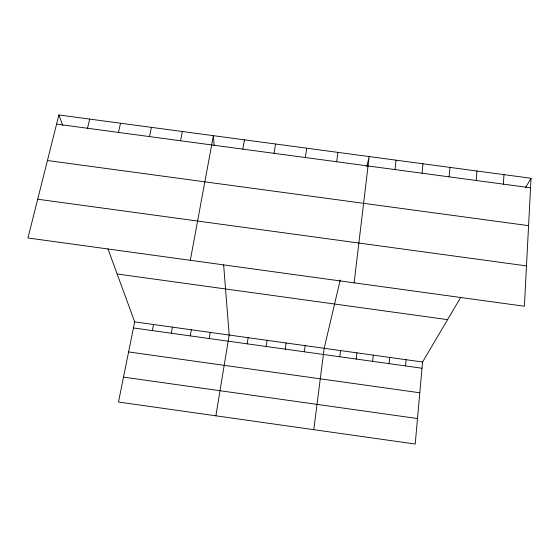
<?xml version="1.0" encoding="UTF-8"?>
<svg xmlns="http://www.w3.org/2000/svg" width="559" height="559" viewBox="0 0 559 559"><rect width="100%" height="100%" fill="white"/><g stroke="black" fill="none" stroke-linecap="round" stroke-linejoin="round"><path stroke-width="0.84" d="M531.05 178.272L524.391 306.248L27.95 237.973L58.898 114.958L531.05 178.272L525.467 187.726M503.373 184.142L503.973 174.639M476.233 180.494L476.939 171.012M449.129 176.854L449.939 167.393M460.721 297.381L422.562 362.008L415.211 444.042L118.48 402.026L134.691 321.879L107.922 248.797M405.534 365.928L406.127 359.716M422.066 173.213L422.981 163.78M389.078 363.629L389.714 357.425M395.045 169.587L396.058 160.167M372.636 361.338L373.307 355.14M356.209 359.046L356.921 352.855M354.12 282.826L369.178 156.562L366.795 166.729M339.795 356.754L340.55 350.577M313.788 429.682L324.185 348.292L340.207 280.017M336.679 161.74L337.916 152.369M304.32 351.8L305.151 345.644M285.258 349.137L286.131 342.988M305.347 157.533L306.709 148.184M266.217 346.482L267.132 340.34M247.19 343.827L248.154 337.699M274.071 153.334L275.552 144.012M215.879 415.819L229.197 335.051L223.635 264.854M209.206 338.523L210.254 332.416M242.851 149.134L244.444 139.841M190.242 335.882L191.339 329.775M190.319 260.298L213.391 135.676L214.181 145.64M171.292 333.234L172.438 327.141M152.369 330.593L153.55 324.506M180.557 140.77L182.388 131.519M149.491 136.592L151.44 127.368M118.473 132.427L120.541 123.225M87.511 128.27L89.699 119.088M56.599 124.112L530.554 187.789M47.438 160.524L528.583 225.654M37.698 199.221L526.494 265.909M117.145 273.987L447.577 319.636M134.691 321.879L422.562 362.008M133.461 327.958L422.003 368.227M128.612 351.939L419.802 392.774M123.518 377.122L417.496 418.544M58.898 114.958L62.783 125.551"/></g></svg>
